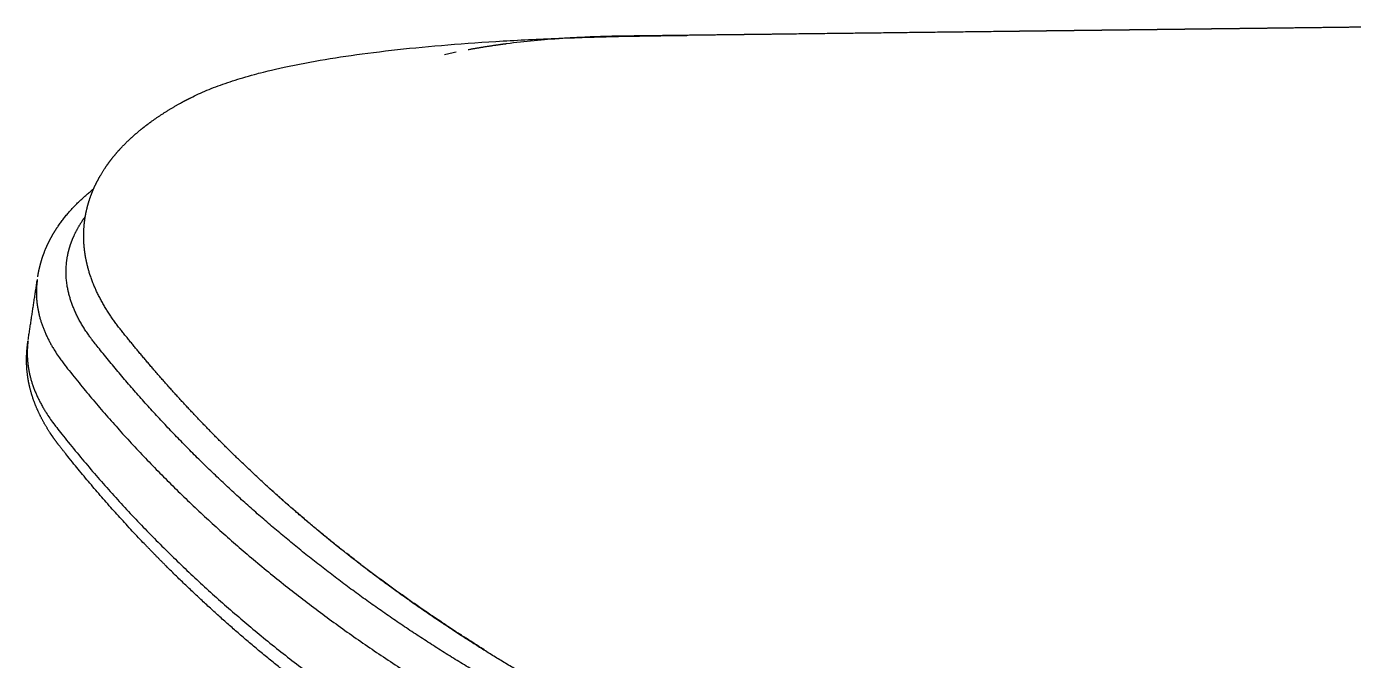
# Model space of a CAD drawing. Header units: millimetres. Extents: x 0 to 2008, y 0 to 2841.
# Drawn here: x 318.3 to 399.8, y 1101.9 to 1140.8 of the extents above; entities that cross this region are included whole.
import ezdxf

# ---------------------------------------------------------------- set-up
doc = ezdxf.new("R2010")
doc.units = ezdxf.units.MM
doc.header["$MEASUREMENT"] = 0
doc.layers.add('3052 Søborg Wood full upholstered', color=7, linetype='Continuous', true_color=0x000000)

msp = doc.modelspace()

# ---------------------------------------------------------------- linework, layer by layer
at = {"layer": '3052 Søborg Wood full upholstered'}
for p, q in [((354.994, 1140.232), (354.992, 1140.232)), ((354.995, 1140.232), (354.994, 1140.232)), ((355.963, 1140.244), (355.962, 1140.244)), ((380.924, 1140.546), (380.923, 1140.546)), ((344.694, 1139.244), (344.692, 1139.244)), ((347.798, 1139.758), (347.796, 1139.758))]:
    msp.add_line(p, q, dxfattribs=at)
for centre, radius, start, end in [((354.461, 1088.002), 52.183, 95.47525, 97.33592), ((354.831, 1084.334), 55.87, 95.04727, 95.49427), ((355.042, 1081.972), 58.241, 94.26052, 95.04974), ((355.333, 1078.115), 62.109, 93.35257, 94.18811), ((355.63, 1073.027), 67.206, 92.16797, 93.27831), ((355.805, 1068.45), 71.787, 91.41536, 92.16988), ((355.863, 1066.072), 74.165, 90.68207, 91.41474), ((357.417, 948.952), 191.295, 90.72702, 90.7293), ((351.354, 1106.858), 33.063, 102.26436, 102.89315), ((351.971, 1104.038), 35.95, 101.68129, 102.26998)]:
    msp.add_arc(centre, radius, start, end, dxfattribs=at)
for points, weights, knots in [([(392.297, 1140.684), (392.258, 1140.683), (392.219, 1140.683), (392.179, 1140.682), (392.14, 1140.682), (392.101, 1140.681), (392.061, 1140.681), (392.022, 1140.681), (391.983, 1140.68), (391.943, 1140.68), (391.904, 1140.679), (391.865, 1140.679), (391.825, 1140.678), (391.786, 1140.678), (391.746, 1140.677), (391.707, 1140.677), (391.668, 1140.676), (391.628, 1140.676), (391.589, 1140.675), (391.55, 1140.675), (391.51, 1140.674), (391.471, 1140.674), (391.432, 1140.673), (391.392, 1140.673), (391.353, 1140.672), (391.313, 1140.672), (391.274, 1140.671), (391.235, 1140.671), (391.195, 1140.67), (391.156, 1140.67), (391.117, 1140.67), (391.077, 1140.669), (391.038, 1140.669), (390.998, 1140.668), (390.959, 1140.668), (390.92, 1140.667), (390.88, 1140.667), (390.841, 1140.666), (390.802, 1140.666), (390.762, 1140.665), (390.723, 1140.665), (390.683, 1140.664), (390.644, 1140.664), (390.605, 1140.663), (390.565, 1140.663), (390.526, 1140.662), (390.486, 1140.662), (390.447, 1140.661), (390.408, 1140.661), (390.368, 1140.66), (390.329, 1140.66), (390.29, 1140.66), (390.25, 1140.659), (390.211, 1140.659), (390.171, 1140.658), (390.132, 1140.658), (390.093, 1140.657), (390.053, 1140.657), (390.014, 1140.656), (389.974, 1140.656), (389.935, 1140.655), (389.895, 1140.655), (389.856, 1140.654), (389.817, 1140.654), (389.777, 1140.653), (389.738, 1140.653), (389.698, 1140.652), (389.659, 1140.652), (389.62, 1140.651), (389.58, 1140.651), (389.541, 1140.65), (389.501, 1140.65), (389.462, 1140.649), (389.423, 1140.649), (389.383, 1140.649), (389.344, 1140.648), (389.304, 1140.648), (389.265, 1140.647), (389.225, 1140.647), (389.186, 1140.646), (389.147, 1140.646), (389.107, 1140.645), (389.068, 1140.645), (389.028, 1140.644), (388.989, 1140.644), (388.949, 1140.643), (388.91, 1140.643), (388.871, 1140.642), (388.831, 1140.642), (388.792, 1140.641), (388.752, 1140.641), (388.713, 1140.64), (388.673, 1140.64), (388.634, 1140.639), (388.594, 1140.639), (388.555, 1140.639), (388.516, 1140.638), (388.476, 1140.638), (388.437, 1140.637), (388.397, 1140.637), (388.358, 1140.636), (388.318, 1140.636), (388.279, 1140.635), (388.239, 1140.635), (388.2, 1140.634), (388.161, 1140.634), (388.121, 1140.633), (388.082, 1140.633), (388.042, 1140.632), (388.003, 1140.632), (387.963, 1140.631), (387.924, 1140.631), (387.884, 1140.63), (387.845, 1140.63), (387.805, 1140.629), (387.766, 1140.629), (387.727, 1140.628), (387.687, 1140.628), (387.648, 1140.628), (387.608, 1140.627), (387.569, 1140.627), (387.529, 1140.626), (387.49, 1140.626), (387.45, 1140.625), (387.411, 1140.625), (387.371, 1140.624), (387.332, 1140.624), (387.292, 1140.623), (387.253, 1140.623), (387.213, 1140.622), (387.174, 1140.622), (387.134, 1140.621), (387.095, 1140.621), (387.055, 1140.62), (387.016, 1140.62), (386.976, 1140.619), (386.937, 1140.619), (386.898, 1140.618), (386.858, 1140.618), (386.819, 1140.617), (386.779, 1140.617), (386.74, 1140.617), (386.7, 1140.616), (386.661, 1140.616), (386.621, 1140.615), (386.582, 1140.615), (386.542, 1140.614), (386.503, 1140.614), (386.463, 1140.613), (386.424, 1140.613), (386.384, 1140.612), (386.345, 1140.612), (386.305, 1140.611), (386.266, 1140.611), (386.226, 1140.61), (386.187, 1140.61), (386.147, 1140.609), (386.108, 1140.609), (386.068, 1140.608), (386.029, 1140.608), (385.989, 1140.607), (385.95, 1140.607), (385.91, 1140.606), (385.87, 1140.606), (385.831, 1140.606), (385.791, 1140.605), (385.752, 1140.605), (385.712, 1140.604), (385.673, 1140.604), (385.633, 1140.603), (385.594, 1140.603), (385.554, 1140.602), (385.515, 1140.602), (385.475, 1140.601), (385.436, 1140.601), (385.396, 1140.6), (385.357, 1140.6), (385.317, 1140.599), (385.278, 1140.599), (385.238, 1140.598), (385.199, 1140.598), (385.159, 1140.597), (385.12, 1140.597), (385.08, 1140.596), (385.04, 1140.596), (385.001, 1140.595), (384.961, 1140.595), (384.922, 1140.595), (384.882, 1140.594), (384.843, 1140.594), (384.803, 1140.593), (384.764, 1140.593), (384.724, 1140.592), (384.685, 1140.592), (384.645, 1140.591), (384.605, 1140.591), (384.566, 1140.59), (384.526, 1140.59), (384.487, 1140.589), (384.447, 1140.589), (384.408, 1140.588), (384.368, 1140.588), (384.329, 1140.587), (384.289, 1140.587), (384.25, 1140.586), (384.21, 1140.586), (384.17, 1140.585), (384.131, 1140.585), (384.091, 1140.584), (384.052, 1140.584), (384.012, 1140.583), (383.973, 1140.583), (383.933, 1140.583), (383.893, 1140.582), (383.854, 1140.582), (383.814, 1140.581), (383.775, 1140.581), (383.735, 1140.58), (383.696, 1140.58), (383.656, 1140.579), (383.616, 1140.579), (383.577, 1140.578), (383.537, 1140.578), (383.498, 1140.577), (383.458, 1140.577), (383.419, 1140.576), (383.379, 1140.576), (383.339, 1140.575), (383.3, 1140.575), (383.26, 1140.574), (383.221, 1140.574), (383.181, 1140.573), (383.142, 1140.573), (383.102, 1140.572), (383.062, 1140.572), (383.023, 1140.572), (382.983, 1140.571), (382.944, 1140.571), (382.904, 1140.57), (382.864, 1140.57), (382.825, 1140.569), (382.785, 1140.569), (382.746, 1140.568), (382.706, 1140.568), (382.666, 1140.567), (382.627, 1140.567), (382.587, 1140.566), (382.548, 1140.566), (382.508, 1140.565), (382.468, 1140.565), (382.429, 1140.564), (382.389, 1140.564), (382.35, 1140.563), (382.31, 1140.563), (382.27, 1140.562), (382.231, 1140.562), (382.191, 1140.561), (382.152, 1140.561), (382.112, 1140.56), (382.072, 1140.56), (382.033, 1140.56), (381.993, 1140.559), (381.953, 1140.559), (381.914, 1140.558), (381.874, 1140.558), (381.835, 1140.557), (381.795, 1140.557), (381.755, 1140.556), (381.716, 1140.556), (381.676, 1140.555), (381.637, 1140.555), (381.597, 1140.554), (381.557, 1140.554), (381.518, 1140.553), (381.478, 1140.553), (381.438, 1140.552), (381.399, 1140.552), (381.359, 1140.551), (381.319, 1140.551), (381.28, 1140.55), (381.24, 1140.55), (381.201, 1140.549), (381.161, 1140.549), (381.121, 1140.548), (381.082, 1140.548), (381.042, 1140.548)], [2580.00111566, 2579.96546495, 2579.92981428, 2579.89416365, 2579.85851302, 2579.82286242, 2579.78721187, 2579.75156131, 2579.71591079, 2579.68026032, 2579.64460984, 2579.6089594, 2579.573309, 2579.53765861, 2579.50200825, 2579.46635794, 2579.43070762, 2579.39505735, 2579.35940711, 2579.32375688, 2579.28810669, 2579.25245654, 2579.21680639, 2579.18115628, 2579.14550622, 2579.10985616, 2579.07420613, 2579.03855616, 2579.00290618, 2578.96725625, 2578.93160636, 2578.89595647, 2578.86030663, 2578.82465683, 2578.78900703, 2578.75335727, 2578.71770757, 2578.68205786, 2578.6464082, 2578.61075858, 2578.57510897, 2578.5394594, 2578.50380987, 2578.46816035, 2578.43251088, 2578.39686145, 2578.36121203, 2578.32556265, 2578.28991331, 2578.25426399, 2578.2186147, 2578.18296547, 2578.14731624, 2578.11166706, 2578.07601792, 2578.04036879, 2578.00471971, 2577.96907067, 2577.93342164, 2577.89777266, 2577.86212373, 2577.8264748, 2577.79082592, 2577.7551771, 2577.71952827, 2577.6838795, 2577.64823077, 2577.61258205, 2577.57693338, 2577.54128477, 2577.50563615, 2577.46998759, 2577.43433908, 2577.39869058, 2577.36304212, 2577.32739372, 2577.29174533, 2577.25609698, 2577.22044869, 2577.18480041, 2577.14915217, 2577.113504, 2577.07785582, 2577.0422077, 2577.00655964, 2576.97091157, 2576.93526357, 2576.89961562, 2576.86396767, 2576.82831978, 2576.79267195, 2576.75702412, 2576.72137634, 2576.68572862, 2576.65008091, 2576.61443325, 2576.57878566, 2576.54313806, 2576.50749052, 2576.47184305, 2576.43619557, 2576.40054816, 2576.3649008, 2576.32925345, 2576.29360615, 2576.25795892, 2576.22231169, 2576.18666452, 2576.15101741, 2576.11537031, 2576.07972326, 2576.04407628, 2576.0084293, 2575.97278238, 2575.93713553, 2575.90148867, 2575.86584188, 2575.83019516, 2575.79454843, 2575.75890177, 2575.72325517, 2575.68760858, 2575.65196205, 2575.61631558, 2575.58066912, 2575.54502272, 2575.50937639, 2575.47373006, 2575.43808379, 2575.40243759, 2575.36679139, 2575.33114526, 2575.2954992, 2575.25985314, 2575.22420714, 2575.18856122, 2575.15291529, 2575.11726944, 2575.08162365, 2575.04597786, 2575.01033214, 2574.9746865, 2574.93904085, 2574.90339527, 2574.86774976, 2574.83210426, 2574.79645882, 2574.76081346, 2574.72516809, 2574.6895228, 2574.65387758, 2574.61823236, 2574.58258721, 2574.54694214, 2574.51129706, 2574.47565206, 2574.44000713, 2574.4043622, 2574.36871735, 2574.33307257, 2574.29742779, 2574.26178308, 2574.22613845, 2574.19049382, 2574.15484926, 2574.11920478, 2574.0835603, 2574.0479159, 2574.01227157, 2573.97662724, 2573.94098299, 2573.90533881, 2573.86969464, 2573.83405054, 2573.79840652, 2573.7627625, 2573.72711856, 2573.69147469, 2573.65583083, 2573.62018705, 2573.58454334, 2573.54889963, 2573.51325601, 2573.47761246, 2573.44196891, 2573.40632545, 2573.37068206, 2573.33503867, 2573.29939537, 2573.26375214, 2573.22810892, 2573.19246578, 2573.15682272, 2573.12117966, 2573.08553668, 2573.04989378, 2573.01425088, 2572.97860807, 2572.94296534, 2572.90732261, 2572.87167996, 2572.8360374, 2572.80039484, 2572.76475236, 2572.72910996, 2572.69346757, 2572.65782526, 2572.62218304, 2572.58654081, 2572.55089867, 2572.51525662, 2572.47961457, 2572.4439726, 2572.40833072, 2572.37268884, 2572.33704705, 2572.30140535, 2572.26576364, 2572.23012203, 2572.1944805, 2572.15883897, 2572.12319753, 2572.08755618, 2572.05191482, 2572.01627356, 2571.98063239, 2571.94499121, 2571.90935013, 2571.87370914, 2571.83806814, 2571.80242724, 2571.76678643, 2571.73114562, 2571.6955049, 2571.65986427, 2571.62422364, 2571.5885831, 2571.55294266, 2571.51730221, 2571.48166186, 2571.4460216, 2571.41038134, 2571.37474117, 2571.3391011, 2571.30346103, 2571.26782105, 2571.23218116, 2571.19654128, 2571.16090149, 2571.1252618, 2571.0896221, 2571.0539825, 2571.018343, 2570.98270349, 2570.94706409, 2570.91142478, 2570.87578546, 2570.84014625, 2570.80450713, 2570.76886801, 2570.733229, 2570.69759007, 2570.66195115, 2570.62631233, 2570.5906736, 2570.55503488, 2570.51939625, 2570.48375772, 2570.4481192, 2570.41248077, 2570.37684244, 2570.34120411, 2570.30556589, 2570.26992776, 2570.23428963, 2570.19865161, 2570.16301368, 2570.12737576, 2570.09173793, 2570.05610021, 2570.02046249, 2569.98482487, 2569.94918736, 2569.91354984, 2569.87791243, 2569.84227512], [1549.05564, 1549.05564, 1549.05564, 1549.05564, 1549.231168, 1549.231168, 1549.231168, 1549.406696, 1549.406696, 1549.406696, 1549.582223, 1549.582223, 1549.582223, 1549.75775, 1549.75775, 1549.75775, 1549.933277, 1549.933277, 1549.933277, 1550.108803, 1550.108803, 1550.108803, 1550.284329, 1550.284329, 1550.284329, 1550.459854, 1550.459854, 1550.459854, 1550.635379, 1550.635379, 1550.635379, 1550.810904, 1550.810904, 1550.810904, 1550.986428, 1550.986428, 1550.986428, 1551.161952, 1551.161952, 1551.161952, 1551.337475, 1551.337475, 1551.337475, 1551.512998, 1551.512998, 1551.512998, 1551.68852, 1551.68852, 1551.68852, 1551.864042, 1551.864042, 1551.864042, 1552.039564, 1552.039564, 1552.039564, 1552.215085, 1552.215085, 1552.215085, 1552.390605, 1552.390605, 1552.390605, 1552.566125, 1552.566125, 1552.566125, 1552.741645, 1552.741645, 1552.741645, 1552.917164, 1552.917164, 1552.917164, 1553.092683, 1553.092683, 1553.092683, 1553.268201, 1553.268201, 1553.268201, 1553.443718, 1553.443718, 1553.443718, 1553.619235, 1553.619235, 1553.619235, 1553.794752, 1553.794752, 1553.794752, 1553.970268, 1553.970268, 1553.970268, 1554.145783, 1554.145783, 1554.145783, 1554.321298, 1554.321298, 1554.321298, 1554.496813, 1554.496813, 1554.496813, 1554.672326, 1554.672326, 1554.672326, 1554.84784, 1554.84784, 1554.84784, 1555.023352, 1555.023352, 1555.023352, 1555.198864, 1555.198864, 1555.198864, 1555.374376, 1555.374376, 1555.374376, 1555.549887, 1555.549887, 1555.549887, 1555.725397, 1555.725397, 1555.725397, 1555.900907, 1555.900907, 1555.900907, 1556.076416, 1556.076416, 1556.076416, 1556.251924, 1556.251924, 1556.251924, 1556.427432, 1556.427432, 1556.427432, 1556.602939, 1556.602939, 1556.602939, 1556.778446, 1556.778446, 1556.778446, 1556.953952, 1556.953952, 1556.953952, 1557.129457, 1557.129457, 1557.129457, 1557.304962, 1557.304962, 1557.304962, 1557.480466, 1557.480466, 1557.480466, 1557.655969, 1557.655969, 1557.655969, 1557.831471, 1557.831471, 1557.831471, 1558.006973, 1558.006973, 1558.006973, 1558.182475, 1558.182475, 1558.182475, 1558.357975, 1558.357975, 1558.357975, 1558.533475, 1558.533475, 1558.533475, 1558.708974, 1558.708974, 1558.708974, 1558.884472, 1558.884472, 1558.884472, 1559.05997, 1559.05997, 1559.05997, 1559.235467, 1559.235467, 1559.235467, 1559.410963, 1559.410963, 1559.410963, 1559.586459, 1559.586459, 1559.586459, 1559.761953, 1559.761953, 1559.761953, 1559.937447, 1559.937447, 1559.937447, 1560.112941, 1560.112941, 1560.112941, 1560.288433, 1560.288433, 1560.288433, 1560.463925, 1560.463925, 1560.463925, 1560.639416, 1560.639416, 1560.639416, 1560.814906, 1560.814906, 1560.814906, 1560.990395, 1560.990395, 1560.990395, 1561.165883, 1561.165883, 1561.165883, 1561.341371, 1561.341371, 1561.341371, 1561.516858, 1561.516858, 1561.516858, 1561.692344, 1561.692344, 1561.692344, 1561.867829, 1561.867829, 1561.867829, 1562.043314, 1562.043314, 1562.043314, 1562.218797, 1562.218797, 1562.218797, 1562.39428, 1562.39428, 1562.39428, 1562.569762, 1562.569762, 1562.569762, 1562.745243, 1562.745243, 1562.745243, 1562.920723, 1562.920723, 1562.920723, 1563.096202, 1563.096202, 1563.096202, 1563.27168, 1563.27168, 1563.27168, 1563.447158, 1563.447158, 1563.447158, 1563.622634, 1563.622634, 1563.622634, 1563.79811, 1563.79811, 1563.79811, 1563.973585, 1563.973585, 1563.973585, 1564.149059, 1564.149059, 1564.149059, 1564.324531, 1564.324531, 1564.324531, 1564.500003, 1564.500003, 1564.500003, 1564.675475, 1564.675475, 1564.675475, 1564.850945, 1564.850945, 1564.850945, 1565.026414, 1565.026414, 1565.026414, 1565.201882, 1565.201882, 1565.201882, 1565.377349, 1565.377349, 1565.377349, 1565.552816, 1565.552816, 1565.552816, 1565.728281, 1565.728281, 1565.728281, 1565.728281]), ([(399.832, 1140.775), (398.579, 1140.76), (397.325, 1140.745), (396.069, 1140.73), (395.441, 1140.722), (394.813, 1140.714), (394.185, 1140.707), (393.556, 1140.699), (392.927, 1140.691), (392.297, 1140.684)], [2586.84633051, 2585.70544662, 2584.56456152, 2583.42367612, 2582.85324343, 2582.28280989, 2581.71237562, 2581.14195683, 2580.57153681, 2580.00111566], [1537.82139, 1537.82139, 1537.82139, 1537.82139, 1543.43859, 1543.43859, 1543.43859, 1546.247147, 1546.247147, 1546.247147, 1549.05564, 1549.05564, 1549.05564, 1549.05564]), ([(403.583, 1140.821), (402.958, 1140.813), (402.333, 1140.805), (401.708, 1140.798), (401.083, 1140.79), (400.457, 1140.783), (399.832, 1140.775)], [2590.26815386, 2589.69780385, 2589.12745376, 2588.55710348, 2587.98692062, 2587.41673757, 2586.84655422], [1532.205875, 1532.205875, 1532.205875, 1532.205875, 1535.014043, 1535.014043, 1535.014043, 1537.82139, 1537.82139, 1537.82139, 1537.82139]), ([(350.797, 1140.058), (350.793, 1140.058), (350.788, 1140.058), (350.784, 1140.057), (350.779, 1140.057), (350.775, 1140.057), (350.77, 1140.056), (350.765, 1140.056), (350.761, 1140.056), (350.756, 1140.055), (350.751, 1140.055), (350.747, 1140.055), (350.742, 1140.054), (350.737, 1140.054), (350.733, 1140.054), (350.728, 1140.053), (350.724, 1140.053), (350.719, 1140.053), (350.715, 1140.052)], [2542.48139543, 2542.47637478, 2542.47135307, 2542.46633028, 2542.46118502, 2542.45603863, 2542.45089112, 2542.44574376, 2542.44059527, 2542.43544566, 2542.43029619, 2542.4251456, 2542.4199939, 2542.41484233, 2542.40968965, 2542.40453584, 2542.39971712, 2542.39489742, 2542.39007674], [1608.0653608, 1608.0653608, 1608.0653608, 1608.0653608, 1608.0867733, 1608.0867733, 1608.0867733, 1608.1087081, 1608.1087081, 1608.1087081, 1608.1306423, 1608.1306423, 1608.1306423, 1608.152576, 1608.152576, 1608.152576, 1608.1745092, 1608.1745092, 1608.1745092, 1608.1950164, 1608.1950164, 1608.1950164, 1608.1950164]), ([(351.786, 1140.123), (351.781, 1140.123), (351.776, 1140.122), (351.771, 1140.122), (351.767, 1140.122), (351.762, 1140.122), (351.757, 1140.121), (351.752, 1140.121), (351.748, 1140.121), (351.743, 1140.12), (351.738, 1140.12), (351.733, 1140.12), (351.729, 1140.12), (351.724, 1140.119), (351.719, 1140.119), (351.714, 1140.119), (351.71, 1140.119), (351.706, 1140.118), (351.701, 1140.118)], [2543.54687372, 2543.54094371, 2543.5359529, 2543.53096094, 2543.52596901, 2543.52097593, 2543.51598169, 2543.51098748, 2543.50599211, 2543.50099559, 2543.49599911, 2543.49100147, 2543.48600268, 2543.48100392, 2543.47600401, 2543.47100295, 2543.46641888, 2543.46183385, 2543.45724785], [1607.0283351, 1607.0283351, 1607.0283351, 1607.0283351, 1607.0505258, 1607.0505258, 1607.0505258, 1607.0727164, 1607.0727164, 1607.0727164, 1607.0949068, 1607.0949068, 1607.0949068, 1607.1170971, 1607.1170971, 1607.1170971, 1607.1392873, 1607.1392873, 1607.1392873, 1607.1596273, 1607.1596273, 1607.1596273, 1607.1596273]), ([(355.07, 1140.233), (355.069, 1140.233), (355.067, 1140.233), (355.066, 1140.233), (355.065, 1140.233), (355.064, 1140.233), (355.062, 1140.233), (355.061, 1140.233), (355.06, 1140.233), (355.058, 1140.233), (355.057, 1140.233), (355.056, 1140.233), (355.055, 1140.233), (355.053, 1140.233), (355.052, 1140.233), (355.051, 1140.233), (355.05, 1140.233), (355.048, 1140.233), (355.047, 1140.233), (355.046, 1140.233), (355.045, 1140.233), (355.043, 1140.233), (355.042, 1140.233), (355.041, 1140.233), (355.039, 1140.233), (355.038, 1140.233), (355.037, 1140.232), (355.036, 1140.232), (355.034, 1140.232), (355.033, 1140.232), (355.032, 1140.232), (355.031, 1140.232), (355.029, 1140.232), (355.028, 1140.232), (355.027, 1140.232), (355.026, 1140.232), (355.024, 1140.232), (355.023, 1140.232), (355.022, 1140.232), (355.02, 1140.232), (355.019, 1140.232), (355.018, 1140.232), (355.017, 1140.232), (355.015, 1140.232), (355.014, 1140.232), (355.013, 1140.232), (355.012, 1140.232), (355.01, 1140.232), (355.009, 1140.232), (355.008, 1140.232), (355.007, 1140.232), (355.005, 1140.232), (355.004, 1140.232), (355.003, 1140.232), (355.001, 1140.232), (355, 1140.232), (354.999, 1140.232), (354.998, 1140.232)], [2546.70266342, 2546.70154365, 2546.70042387, 2546.69930408, 2546.69818418, 2546.69706428, 2546.69594437, 2546.69482434, 2546.69370431, 2546.69258428, 2546.69146412, 2546.69034397, 2546.68922381, 2546.68810353, 2546.68698324, 2546.68586296, 2546.68474255, 2546.68362213, 2546.68250172, 2546.68138118, 2546.68026064, 2546.67914009, 2546.67801942, 2546.67689875, 2546.67577808, 2546.67465728, 2546.67353647, 2546.67241567, 2546.67129473, 2546.6701738, 2546.66905286, 2546.6679318, 2546.66681073, 2546.66568966, 2546.66456846, 2546.66344726, 2546.66232606, 2546.66120473, 2546.66008339, 2546.65896205, 2546.65784059, 2546.65671912, 2546.65559764, 2546.65447604, 2546.65335443, 2546.65223282, 2546.65111108, 2546.64998934, 2546.6488676, 2546.64774572, 2546.64662384, 2546.64550195, 2546.64437994, 2546.64325792, 2546.64213589, 2546.64101374, 2546.63989158, 2546.63876942], [1603.7039764, 1603.7039764, 1603.7039764, 1603.7039764, 1603.7094836, 1603.7094836, 1603.7094836, 1603.7149913, 1603.7149913, 1603.7149913, 1603.7204996, 1603.7204996, 1603.7204996, 1603.7260083, 1603.7260083, 1603.7260083, 1603.7315176, 1603.7315176, 1603.7315176, 1603.7370273, 1603.7370273, 1603.7370273, 1603.7425376, 1603.7425376, 1603.7425376, 1603.7480484, 1603.7480484, 1603.7480484, 1603.7535597, 1603.7535597, 1603.7535597, 1603.7590715, 1603.7590715, 1603.7590715, 1603.7645839, 1603.7645839, 1603.7645839, 1603.7700968, 1603.7700968, 1603.7700968, 1603.7756103, 1603.7756103, 1603.7756103, 1603.7811242, 1603.7811242, 1603.7811242, 1603.7866387, 1603.7866387, 1603.7866387, 1603.7921538, 1603.7921538, 1603.7921538, 1603.7976694, 1603.7976694, 1603.7976694, 1603.8031856, 1603.8031856, 1603.8031856, 1603.8087023, 1603.8087023, 1603.8087023, 1603.8087023]), ([(355.958, 1140.244), (355.957, 1140.244), (355.956, 1140.244), (355.955, 1140.244), (355.953, 1140.244), (355.952, 1140.244), (355.951, 1140.244), (355.95, 1140.244), (355.948, 1140.244), (355.947, 1140.244), (355.946, 1140.244), (355.945, 1140.243), (355.943, 1140.243), (355.942, 1140.243), (355.941, 1140.243), (355.939, 1140.243), (355.938, 1140.243), (355.937, 1140.243), (355.936, 1140.243), (355.934, 1140.243), (355.933, 1140.243), (355.932, 1140.243), (355.931, 1140.243), (355.929, 1140.243), (355.928, 1140.243), (355.927, 1140.243), (355.926, 1140.243), (355.924, 1140.243), (355.923, 1140.243), (355.922, 1140.243), (355.921, 1140.243), (355.919, 1140.243), (355.918, 1140.243), (355.917, 1140.243), (355.916, 1140.243), (355.914, 1140.243), (355.913, 1140.243), (355.912, 1140.243), (355.91, 1140.243), (355.909, 1140.243), (355.908, 1140.243), (355.907, 1140.243), (355.905, 1140.243), (355.904, 1140.243), (355.903, 1140.243), (355.902, 1140.243), (355.9, 1140.243), (355.899, 1140.243), (355.898, 1140.243), (355.897, 1140.243), (355.895, 1140.243), (355.894, 1140.243), (355.893, 1140.243), (355.892, 1140.243), (355.89, 1140.243), (355.889, 1140.243), (355.888, 1140.243), (355.887, 1140.243), (355.885, 1140.243), (355.884, 1140.243), (355.883, 1140.243), (355.881, 1140.243), (355.88, 1140.243), (355.879, 1140.243), (355.878, 1140.243), (355.876, 1140.243), (355.875, 1140.243), (355.874, 1140.243), (355.873, 1140.243), (355.871, 1140.243), (355.87, 1140.243), (355.869, 1140.243), (355.868, 1140.243), (355.866, 1140.243), (355.865, 1140.243), (355.864, 1140.243), (355.863, 1140.242), (355.861, 1140.242), (355.86, 1140.242), (355.859, 1140.242), (355.858, 1140.242), (355.856, 1140.242), (355.855, 1140.242), (355.854, 1140.242), (355.853, 1140.242), (355.851, 1140.242), (355.85, 1140.242), (355.849, 1140.242), (355.847, 1140.242), (355.846, 1140.242), (355.845, 1140.242), (355.844, 1140.242), (355.842, 1140.242), (355.841, 1140.242), (355.84, 1140.242), (355.839, 1140.242), (355.837, 1140.242), (355.836, 1140.242), (355.835, 1140.242), (355.834, 1140.242), (355.832, 1140.242), (355.831, 1140.242), (355.83, 1140.242), (355.829, 1140.242), (355.827, 1140.242), (355.826, 1140.242), (355.825, 1140.242), (355.824, 1140.242), (355.822, 1140.242), (355.821, 1140.242), (355.82, 1140.242), (355.819, 1140.242), (355.817, 1140.242), (355.816, 1140.242), (355.815, 1140.242), (355.813, 1140.242), (355.812, 1140.242), (355.811, 1140.242), (355.81, 1140.242), (355.808, 1140.242), (355.807, 1140.242), (355.806, 1140.242), (355.805, 1140.242), (355.803, 1140.242), (355.802, 1140.242), (355.801, 1140.242), (355.8, 1140.242), (355.798, 1140.242), (355.797, 1140.242), (355.796, 1140.242), (355.795, 1140.242), (355.793, 1140.242), (355.792, 1140.242), (355.791, 1140.242), (355.79, 1140.242), (355.788, 1140.242), (355.787, 1140.242), (355.786, 1140.242), (355.785, 1140.242), (355.783, 1140.242), (355.782, 1140.242), (355.781, 1140.242), (355.779, 1140.241), (355.778, 1140.241), (355.777, 1140.241), (355.776, 1140.241), (355.774, 1140.241), (355.773, 1140.241), (355.772, 1140.241), (355.771, 1140.241), (355.769, 1140.241), (355.768, 1140.241), (355.767, 1140.241), (355.766, 1140.241), (355.764, 1140.241), (355.763, 1140.241), (355.762, 1140.241), (355.761, 1140.241), (355.759, 1140.241), (355.758, 1140.241), (355.757, 1140.241), (355.756, 1140.241), (355.754, 1140.241), (355.753, 1140.241), (355.752, 1140.241), (355.751, 1140.241), (355.749, 1140.241), (355.748, 1140.241), (355.747, 1140.241), (355.745, 1140.241), (355.744, 1140.241), (355.743, 1140.241), (355.742, 1140.241), (355.74, 1140.241), (355.739, 1140.241), (355.738, 1140.241), (355.737, 1140.241), (355.735, 1140.241), (355.734, 1140.241), (355.733, 1140.241), (355.732, 1140.241), (355.73, 1140.241), (355.729, 1140.241), (355.728, 1140.241), (355.727, 1140.241), (355.725, 1140.241), (355.724, 1140.241), (355.723, 1140.241), (355.722, 1140.241), (355.72, 1140.241), (355.719, 1140.241), (355.718, 1140.241), (355.717, 1140.241), (355.715, 1140.241), (355.714, 1140.241), (355.713, 1140.241), (355.712, 1140.241), (355.71, 1140.241), (355.709, 1140.241), (355.708, 1140.241), (355.706, 1140.241), (355.705, 1140.241), (355.704, 1140.241), (355.703, 1140.241), (355.701, 1140.241), (355.7, 1140.241), (355.699, 1140.241), (355.698, 1140.241), (355.696, 1140.24), (355.695, 1140.24), (355.694, 1140.24), (355.693, 1140.24), (355.691, 1140.24), (355.69, 1140.24), (355.689, 1140.24), (355.688, 1140.24), (355.686, 1140.24), (355.685, 1140.24), (355.684, 1140.24), (355.683, 1140.24), (355.681, 1140.24), (355.68, 1140.24), (355.679, 1140.24), (355.678, 1140.24), (355.676, 1140.24), (355.675, 1140.24), (355.674, 1140.24), (355.673, 1140.24), (355.671, 1140.24), (355.67, 1140.24), (355.669, 1140.24), (355.667, 1140.24), (355.666, 1140.24), (355.665, 1140.24), (355.664, 1140.24), (355.662, 1140.24), (355.661, 1140.24), (355.66, 1140.24), (355.659, 1140.24), (355.657, 1140.24), (355.656, 1140.24)], [2547.48740684, 2547.4862923, 2547.48517776, 2547.48406323, 2547.48294877, 2547.48183431, 2547.48071985, 2547.47960548, 2547.4784911, 2547.47737672, 2547.47626242, 2547.47514812, 2547.47403382, 2547.4729196, 2547.47180538, 2547.47069116, 2547.46957701, 2547.46846287, 2547.46734873, 2547.46623466, 2547.46512059, 2547.46400652, 2547.46289253, 2547.46177853, 2547.46066454, 2547.45955062, 2547.4584367, 2547.45732278, 2547.45620894, 2547.45509509, 2547.45398125, 2547.45286747, 2547.4517537, 2547.45063993, 2547.44952623, 2547.44841252, 2547.44729882, 2547.44618515, 2547.44507153, 2547.44395794, 2547.44284433, 2547.44173078, 2547.44061725, 2547.43950372, 2547.43839023, 2547.43727677, 2547.43616331, 2547.43504989, 2547.4339365, 2547.4328231, 2547.43170975, 2547.43059642, 2547.4294831, 2547.42836981, 2547.42725655, 2547.42614329, 2547.42503006, 2547.42391687, 2547.42280368, 2547.42169051, 2547.42057738, 2547.41946429, 2547.41835119, 2547.41723809, 2547.41612505, 2547.41501202, 2547.41389898, 2547.41278601, 2547.41167304, 2547.41056006, 2547.40944715, 2547.40833424, 2547.40722132, 2547.40610847, 2547.40499562, 2547.40388277, 2547.40276997, 2547.40165718, 2547.40054438, 2547.39943165, 2547.39831891, 2547.39720618, 2547.3960935, 2547.39498082, 2547.39386814, 2547.39275552, 2547.3916429, 2547.39053028, 2547.38941771, 2547.38830514, 2547.38719258, 2547.38608006, 2547.38496755, 2547.38385504, 2547.38274258, 2547.38163013, 2547.38051767, 2547.37940526, 2547.37829286, 2547.37718045, 2547.3760681, 2547.37495575, 2547.3738434, 2547.37273109, 2547.37161879, 2547.37050649, 2547.36939424, 2547.36828199, 2547.36716974, 2547.36605753, 2547.36494533, 2547.36383313, 2547.36272098, 2547.36160882, 2547.36049667, 2547.35938456, 2547.35827246, 2547.35716035, 2547.35604829, 2547.35493623, 2547.35382418, 2547.35271216, 2547.35160015, 2547.35048814, 2547.34937617, 2547.3482642, 2547.34715223, 2547.34604031, 2547.34492838, 2547.34381646, 2547.34270458, 2547.3415927, 2547.34048082, 2547.33936898, 2547.33825714, 2547.3371453, 2547.33603351, 2547.33492171, 2547.33380991, 2547.33269816, 2547.3315864, 2547.33047465, 2547.32936293, 2547.32825121, 2547.3271395, 2547.32602782, 2547.32491614, 2547.32380447, 2547.32269283, 2547.32158119, 2547.32046955, 2547.31935794, 2547.31824634, 2547.31713474, 2547.31602318, 2547.31491161, 2547.31380004, 2547.31268851, 2547.31157698, 2547.31046545, 2547.30935396, 2547.30824246, 2547.30713097, 2547.3060195, 2547.30490804, 2547.30379658, 2547.30268515, 2547.30157372, 2547.30046229, 2547.29935089, 2547.2982395, 2547.2971281, 2547.29601673, 2547.29490537, 2547.293794, 2547.29268267, 2547.29157133, 2547.29045999, 2547.28934869, 2547.28823738, 2547.28712607, 2547.28601479, 2547.28490352, 2547.28379224, 2547.28268099, 2547.28156974, 2547.28045849, 2547.27934726, 2547.27823604, 2547.27712482, 2547.27601362, 2547.27490242, 2547.27379122, 2547.27268005, 2547.27156887, 2547.2704577, 2547.26934655, 2547.2682354, 2547.26712426, 2547.26601313, 2547.264902, 2547.26379088, 2547.26267977, 2547.26156867, 2547.26045757, 2547.25934649, 2547.2582354, 2547.25712432, 2547.25601326, 2547.2549022, 2547.25379114, 2547.2526801, 2547.25156906, 2547.25045802, 2547.24934699, 2547.24823597, 2547.24712495, 2547.24601394, 2547.24490294, 2547.24379194, 2547.24268095, 2547.24156996, 2547.24045897, 2547.239348, 2547.23823703, 2547.23712606, 2547.2360151, 2547.23490415, 2547.23379319, 2547.23268225, 2547.23157131, 2547.23046037, 2547.22934944, 2547.22823852, 2547.22712759, 2547.22601668, 2547.22490576, 2547.22379485, 2547.22268394, 2547.22157304, 2547.22046214], [1602.4157361, 1602.4157361, 1602.4157361, 1602.4157361, 1602.4212223, 1602.4212223, 1602.4212223, 1602.4267081, 1602.4267081, 1602.4267081, 1602.4321935, 1602.4321935, 1602.4321935, 1602.4376787, 1602.4376787, 1602.4376787, 1602.4431636, 1602.4431636, 1602.4431636, 1602.4486481, 1602.4486481, 1602.4486481, 1602.4541324, 1602.4541324, 1602.4541324, 1602.4596163, 1602.4596163, 1602.4596163, 1602.4651, 1602.4651, 1602.4651, 1602.4705833, 1602.4705833, 1602.4705833, 1602.4760664, 1602.4760664, 1602.4760664, 1602.4815492, 1602.4815492, 1602.4815492, 1602.4870317, 1602.4870317, 1602.4870317, 1602.4925139, 1602.4925139, 1602.4925139, 1602.4979958, 1602.4979958, 1602.4979958, 1602.5034775, 1602.5034775, 1602.5034775, 1602.5089589, 1602.5089589, 1602.5089589, 1602.5144401, 1602.5144401, 1602.5144401, 1602.5199209, 1602.5199209, 1602.5199209, 1602.5254016, 1602.5254016, 1602.5254016, 1602.5308819, 1602.5308819, 1602.5308819, 1602.5363621, 1602.5363621, 1602.5363621, 1602.5418419, 1602.5418419, 1602.5418419, 1602.5473216, 1602.5473216, 1602.5473216, 1602.552801, 1602.552801, 1602.552801, 1602.5582801, 1602.5582801, 1602.5582801, 1602.563759, 1602.563759, 1602.563759, 1602.5692377, 1602.5692377, 1602.5692377, 1602.5747162, 1602.5747162, 1602.5747162, 1602.5801945, 1602.5801945, 1602.5801945, 1602.5856725, 1602.5856725, 1602.5856725, 1602.5911503, 1602.5911503, 1602.5911503, 1602.5966279, 1602.5966279, 1602.5966279, 1602.6021053, 1602.6021053, 1602.6021053, 1602.6075825, 1602.6075825, 1602.6075825, 1602.6130595, 1602.6130595, 1602.6130595, 1602.6185363, 1602.6185363, 1602.6185363, 1602.6240129, 1602.6240129, 1602.6240129, 1602.6294893, 1602.6294893, 1602.6294893, 1602.6349656, 1602.6349656, 1602.6349656, 1602.6404416, 1602.6404416, 1602.6404416, 1602.6459175, 1602.6459175, 1602.6459175, 1602.6513932, 1602.6513932, 1602.6513932, 1602.6568687, 1602.6568687, 1602.6568687, 1602.662344, 1602.662344, 1602.662344, 1602.6678192, 1602.6678192, 1602.6678192, 1602.6732942, 1602.6732942, 1602.6732942, 1602.6787691, 1602.6787691, 1602.6787691, 1602.6842438, 1602.6842438, 1602.6842438, 1602.6897183, 1602.6897183, 1602.6897183, 1602.6951927, 1602.6951927, 1602.6951927, 1602.700667, 1602.700667, 1602.700667, 1602.7061411, 1602.7061411, 1602.7061411, 1602.7116151, 1602.7116151, 1602.7116151, 1602.717089, 1602.717089, 1602.717089, 1602.7225627, 1602.7225627, 1602.7225627, 1602.7280363, 1602.7280363, 1602.7280363, 1602.7335097, 1602.7335097, 1602.7335097, 1602.7389831, 1602.7389831, 1602.7389831, 1602.7444563, 1602.7444563, 1602.7444563, 1602.7499294, 1602.7499294, 1602.7499294, 1602.7554024, 1602.7554024, 1602.7554024, 1602.7608753, 1602.7608753, 1602.7608753, 1602.7663481, 1602.7663481, 1602.7663481, 1602.7718208, 1602.7718208, 1602.7718208, 1602.7772934, 1602.7772934, 1602.7772934, 1602.7827659, 1602.7827659, 1602.7827659, 1602.7882383, 1602.7882383, 1602.7882383, 1602.7937107, 1602.7937107, 1602.7937107, 1602.7991829, 1602.7991829, 1602.7991829, 1602.8046551, 1602.8046551, 1602.8046551, 1602.8101272, 1602.8101272, 1602.8101272, 1602.8155992, 1602.8155992, 1602.8155992, 1602.8210711, 1602.8210711, 1602.8210711, 1602.826543, 1602.826543, 1602.826543, 1602.8320149, 1602.8320149, 1602.8320149, 1602.8374866, 1602.8374866, 1602.8374866, 1602.8429583, 1602.8429583, 1602.8429583, 1602.84843, 1602.84843, 1602.84843, 1602.8539016, 1602.8539016, 1602.8539016, 1602.8539016]), ([(362.726, 1140.326), (362.405, 1140.322), (362.083, 1140.318), (361.762, 1140.314), (361.76, 1140.314), (361.758, 1140.314), (361.756, 1140.314)], [2553.48065438, 2553.19543004, 2552.91020849, 2552.62498946, 2552.62333103, 2552.6216726, 2552.62001418], [1592.580622, 1592.580622, 1592.580622, 1592.580622, 1593.984938, 1593.984938, 1593.984938, 1593.993103, 1593.993103, 1593.993103, 1593.993103]), ([(380.864, 1140.545), (380.844, 1140.545), (380.824, 1140.545), (380.804, 1140.545), (380.784, 1140.544), (380.765, 1140.544), (380.745, 1140.544), (380.725, 1140.544), (380.705, 1140.543), (380.685, 1140.543), (380.665, 1140.543), (380.646, 1140.543), (380.626, 1140.542), (380.606, 1140.542), (380.586, 1140.542), (380.566, 1140.542), (380.546, 1140.542), (380.527, 1140.541), (380.507, 1140.541), (380.487, 1140.541), (380.467, 1140.541), (380.447, 1140.54), (380.427, 1140.54), (380.408, 1140.54), (380.388, 1140.54), (380.368, 1140.539), (380.348, 1140.539), (380.328, 1140.539), (380.308, 1140.539), (380.289, 1140.538), (380.269, 1140.538), (380.249, 1140.538), (380.229, 1140.538), (380.209, 1140.537), (380.189, 1140.537), (380.17, 1140.537), (380.15, 1140.537), (380.13, 1140.536), (380.11, 1140.536), (380.09, 1140.536), (380.07, 1140.536), (380.051, 1140.536), (380.031, 1140.535), (380.011, 1140.535), (379.991, 1140.535), (379.971, 1140.535), (379.951, 1140.534), (379.932, 1140.534), (379.912, 1140.534), (379.892, 1140.534), (379.872, 1140.533), (379.852, 1140.533), (379.832, 1140.533), (379.813, 1140.533), (379.793, 1140.532), (379.773, 1140.532), (379.753, 1140.532), (379.733, 1140.532), (379.713, 1140.531), (379.694, 1140.531), (379.674, 1140.531), (379.654, 1140.531), (379.634, 1140.53), (379.614, 1140.53), (379.594, 1140.53), (379.574, 1140.53), (379.555, 1140.53), (379.535, 1140.529), (379.515, 1140.529), (379.495, 1140.529), (379.475, 1140.529), (379.455, 1140.528), (379.436, 1140.528), (379.416, 1140.528), (379.396, 1140.528), (379.376, 1140.527), (379.356, 1140.527), (379.336, 1140.527), (379.316, 1140.527), (379.297, 1140.526), (379.277, 1140.526), (379.257, 1140.526), (379.237, 1140.526), (379.217, 1140.525), (379.197, 1140.525), (379.178, 1140.525), (379.158, 1140.525), (379.138, 1140.524), (379.118, 1140.524), (379.098, 1140.524), (379.078, 1140.524), (379.058, 1140.524), (379.039, 1140.523), (379.019, 1140.523), (378.999, 1140.523), (378.979, 1140.523), (378.959, 1140.522), (378.939, 1140.522), (378.919, 1140.522), (378.9, 1140.522), (378.88, 1140.521), (378.86, 1140.521), (378.84, 1140.521), (378.82, 1140.521), (378.8, 1140.52), (378.78, 1140.52), (378.761, 1140.52), (378.741, 1140.52), (378.721, 1140.519), (378.701, 1140.519), (378.681, 1140.519), (378.661, 1140.519), (378.641, 1140.518), (378.622, 1140.518), (378.602, 1140.518), (378.582, 1140.518), (378.562, 1140.517), (378.542, 1140.517), (378.522, 1140.517), (378.502, 1140.517), (378.483, 1140.517), (378.463, 1140.516), (378.443, 1140.516), (378.423, 1140.516)], [2569.68190761, 2569.66408891, 2569.64627012, 2569.62845126, 2569.6106324, 2569.59281346, 2569.57499445, 2569.55717544, 2569.53935635, 2569.52153718, 2569.50371802, 2569.48589877, 2569.46807946, 2569.45026014, 2569.43244075, 2569.41462129, 2569.39680182, 2569.37898228, 2569.36116267, 2569.34334306, 2569.32552337, 2569.30770362, 2569.28988386, 2569.27206403, 2569.25424412, 2569.23642422, 2569.21860425, 2569.2007842, 2569.18296415, 2569.16514403, 2569.14732384, 2569.12950366, 2569.1116834, 2569.09386307, 2569.07604274, 2569.05822234, 2569.04040187, 2569.0225814, 2569.00476086, 2568.98694025, 2568.96911965, 2568.95129897, 2568.93347822, 2568.91565748, 2568.89783667, 2568.88001579, 2568.86219491, 2568.84437397, 2568.82655295, 2568.80873194, 2568.79091086, 2568.77308971, 2568.75526857, 2568.73744735, 2568.71962607, 2568.7018048, 2568.68398346, 2568.66616205, 2568.64834064, 2568.63051917, 2568.61269763, 2568.5948761, 2568.5770545, 2568.55923283, 2568.54141117, 2568.52358944, 2568.50576765, 2568.48794587, 2568.47012401, 2568.4523021, 2568.43448019, 2568.41665821, 2568.39883617, 2568.38101414, 2568.36319204, 2568.34536988, 2568.32754772, 2568.3097255, 2568.29190322, 2568.27408094, 2568.2562586, 2568.2384362, 2568.22061381, 2568.20279135, 2568.18496883, 2568.16714632, 2568.14932374, 2568.1315011, 2568.11367848, 2568.09585578, 2568.07803303, 2568.06021029, 2568.04238748, 2568.02456462, 2568.00674176, 2567.98891884, 2567.97109586, 2567.9532729, 2567.93544986, 2567.91762677, 2567.89980369, 2567.88198055, 2567.86415735, 2567.84633416, 2567.82851091, 2567.8106876, 2567.79286431, 2567.77504095, 2567.75721753, 2567.73939413, 2567.72157066, 2567.70374714, 2567.68592364, 2567.66810006, 2567.65027644, 2567.63245283, 2567.61462915, 2567.59680542, 2567.57898171, 2567.56115793, 2567.5433341, 2567.52551029, 2567.50768641, 2567.48986248], [1565.990969, 1565.990969, 1565.990969, 1565.990969, 1566.078702, 1566.078702, 1566.078702, 1566.166435, 1566.166435, 1566.166435, 1566.25417, 1566.25417, 1566.25417, 1566.341905, 1566.341905, 1566.341905, 1566.429641, 1566.429641, 1566.429641, 1566.517377, 1566.517377, 1566.517377, 1566.605115, 1566.605115, 1566.605115, 1566.692853, 1566.692853, 1566.692853, 1566.780591, 1566.780591, 1566.780591, 1566.86833, 1566.86833, 1566.86833, 1566.95607, 1566.95607, 1566.95607, 1567.043811, 1567.043811, 1567.043811, 1567.131552, 1567.131552, 1567.131552, 1567.219294, 1567.219294, 1567.219294, 1567.307037, 1567.307037, 1567.307037, 1567.39478, 1567.39478, 1567.39478, 1567.482524, 1567.482524, 1567.482524, 1567.570268, 1567.570268, 1567.570268, 1567.658013, 1567.658013, 1567.658013, 1567.745759, 1567.745759, 1567.745759, 1567.833505, 1567.833505, 1567.833505, 1567.921252, 1567.921252, 1567.921252, 1568.008999, 1568.008999, 1568.008999, 1568.096747, 1568.096747, 1568.096747, 1568.184496, 1568.184496, 1568.184496, 1568.272245, 1568.272245, 1568.272245, 1568.359994, 1568.359994, 1568.359994, 1568.447745, 1568.447745, 1568.447745, 1568.535496, 1568.535496, 1568.535496, 1568.623247, 1568.623247, 1568.623247, 1568.710999, 1568.710999, 1568.710999, 1568.798751, 1568.798751, 1568.798751, 1568.886504, 1568.886504, 1568.886504, 1568.974258, 1568.974258, 1568.974258, 1569.062012, 1569.062012, 1569.062012, 1569.149766, 1569.149766, 1569.149766, 1569.237521, 1569.237521, 1569.237521, 1569.325276, 1569.325276, 1569.325276, 1569.413032, 1569.413032, 1569.413032, 1569.500789, 1569.500789, 1569.500789, 1569.588546, 1569.588546, 1569.588546, 1569.588546]), ([(331.377, 1114.182), (330.285, 1115.235), (329.221, 1116.317), (328.188, 1117.428), (327.278, 1118.406), (326.392, 1119.406), (325.531, 1120.428), (325.104, 1120.935), (324.683, 1121.447), (324.269, 1121.964), (324.158, 1122.101), (324.049, 1122.239), (323.941, 1122.379), (323.824, 1122.53), (323.711, 1122.685), (323.601, 1122.842), (323.384, 1123.149), (323.182, 1123.467), (322.996, 1123.793), (322.815, 1124.11), (322.651, 1124.436), (322.504, 1124.77), (322.488, 1124.808), (322.473, 1124.843), (322.459, 1124.875), (322.401, 1125.011), (322.347, 1125.149), (322.296, 1125.289), (322.235, 1125.456), (322.18, 1125.626), (322.129, 1125.798), (321.927, 1126.483), (321.818, 1127.18), (321.81, 1127.878), (321.808, 1128.088), (321.814, 1128.297), (321.83, 1128.506), (321.876, 1129.105), (321.997, 1129.689), (322.373, 1130.8), (322.62, 1131.321), (322.922, 1131.816), (323.283, 1132.411), (323.723, 1132.969), (324.729, 1134.013), (325.3, 1134.501), (325.928, 1134.958), (326.249, 1135.191), (326.578, 1135.413), (326.916, 1135.623), (327.271, 1135.844), (327.634, 1136.053), (328.004, 1136.25), (328.131, 1136.318), (328.259, 1136.384), (328.387, 1136.449)], [0.999999999825, 0.999755047171, 0.999755047229, 1, 0.999798735579, 0.999798735579, 1, 0.999947195634, 0.999947195634, 1, 0.999966432178, 0.999966432178, 1, 0.99984163743, 0.99984163743, 1, 0.999258398325, 0.999258398325, 1, 0.999094018697, 0.999094018697, 1, 1.00003689218, 1.00007146994, 1.00010371808, 0.99987208751, 0.99987208751, 1.00010371808, 0.999787627283, 0.999787627283, 1.00010371808, 1.00079715054, 1.00149738039, 1.00220953464, 1.00156740134, 1.00156740134, 1.00220953464, 1.00283267134, 1.00345802239, 1.00470990397, 1.00532868857, 1.00595250861, 1.0067033079, 1.00746069673, 1.00897741924, 1.00974147233, 1.01049959043, 1.01006111435, 1.01006111435, 1.01049959043, 1.01011910157, 1.01011910157, 1.01049959043, 1.01046359565, 1.01046359565, 1.01049959043], [-993.896143, -993.896143, -993.896143, -993.896143, -989.344639, -989.344639, -989.344639, -985.337544, -985.337544, -985.337544, -983.34876, -983.34876, -983.34876, -982.820508, -982.820508, -982.820508, -982.245693, -982.245693, -982.245693, -981.117711, -981.117711, -981.117711, -980.023308, -980.023308, -980.023308, -979.713466, -979.713466, -979.713466, -979.269195, -979.269195, -979.269195, -978.733263, -978.733263, -978.733263, -972.649886, -972.649886, -972.649886, -972.022267, -972.022267, -972.022267, -966.740308, -966.740308, -961.64108, -961.64108, -961.64108, -955.489128, -955.489128, -949.312359, -949.312359, -949.312359, -948.121391, -948.121391, -948.121391, -946.865375, -946.865375, -946.865375, -946.43284, -946.43284, -946.43284, -946.43284]), ([(318.987, 1125.448), (319.007, 1125.567), (319.028, 1125.686), (319.053, 1125.804), (319.106, 1126.063), (319.179, 1126.337), (319.323, 1126.787), (319.409, 1127.015), (319.694, 1127.676), (319.927, 1128.096), (320.198, 1128.499), (320.488, 1128.928), (320.812, 1129.331), (321.168, 1129.707), (321.546, 1130.104), (321.95, 1130.475), (322.378, 1130.817), (322.392, 1130.828), (322.405, 1130.839), (322.418, 1130.849)], [1, 0.999844946191, 0.999844946191, 1, 1.00026763171, 1.00059285759, 1.00114267327, 1.0014345037, 1.00230282905, 1.00288908331, 1.00347416538, 1.00120155751, 1.00120155751, 1.00347416538, 1.00191594231, 1.00191594231, 1.00347416538, 1.00349252835, 1.00351088958, 1.00352924903], [0, 0, 0, 0, 0.362301, 0.362301, 0.362301, 2.572701, 2.572701, 4.982496, 4.982496, 9.808874, 9.808874, 9.808874, 11.359721, 11.359721, 11.359721, 13.003112, 13.003112, 13.003112, 13.151428, 13.151428, 13.151428, 13.151428]), ([(436.941, 1082.646), (430.388, 1082.43), (418.005, 1082.433), (400.276, 1083.81), (386.684, 1086.043), (376.183, 1088.57), (368.748, 1090.797), (361.364, 1093.489), (354.77, 1096.363), (348.277, 1099.712), (342.245, 1103.36), (336.536, 1107.439), (331.377, 1111.763), (326.785, 1116.264), (323.984, 1119.495), (322.682, 1121.128), (322.583, 1121.251), (322.485, 1121.376), (322.388, 1121.501), (321.988, 1122.018), (321.496, 1122.796), (321.056, 1123.827), (320.692, 1125.092), (320.676, 1126.825), (321.323, 1128.317), (321.853, 1129.072), (321.909, 1129.148)], [2480.66376552, 2480.66376552, 2480.66376552, 2480.66376552, 2480.66376552, 2480.66376552, 2480.66376552, 2480.66376552, 2480.66376552, 2480.66376552, 2480.66376552, 2480.66376552, 2480.66376552, 2480.66376552, 2480.66376552, 2480.66376552, 2480.62492952, 2480.62492952, 2480.66376552, 2482.44241807, 2485.16520147, 2488.8833449, 2493.54451334, 2500.19122286, 2506.30893197, 2509.53772073, 2509.8681468], [2562.66843, 2562.66843, 2562.66843, 2562.66843, 2582.336568, 2599.793517, 2615.971681, 2623.617297, 2632.182835, 2639.245888, 2647.186551, 2653.748302, 2661.153743, 2668.321502, 2674.780162, 2681.332731, 2687.597268, 2687.597268, 2687.597268, 2688.072217, 2688.072217, 2688.072217, 2694.298745, 2697.41347, 2700.528195, 2709.700106, 2718.872016, 2719.917594, 2719.917594, 2719.917594, 2719.917594]), ([(318.962, 1125.284), (318.861, 1124.624), (318.894, 1123.69), (319.24, 1122.477), (319.693, 1121.41), (320.199, 1120.607), (320.611, 1120.071), (320.709, 1119.944), (320.808, 1119.818), (320.908, 1119.692), (322.667, 1117.475), (326.407, 1113.264), (332.703, 1107.51), (339.82, 1102.186), (347.888, 1097.288), (356.578, 1093.068), (366.046, 1089.399), (375.878, 1086.442), (386.396, 1084.081), (397.171, 1082.36), (408.59, 1081.207), (420.643, 1080.637), (433.313, 1080.659), (446.593, 1081.283), (460.582, 1082.518), (474.887, 1084.335), (484.536, 1085.892), (489.264, 1086.726), (489.589, 1086.784), (489.915, 1086.841), (490.243, 1086.9), (494.317, 1087.626), (502.373, 1089.005), (514.324, 1090.9), (525.71, 1092.548), (539.549, 1094.337), (552.411, 1095.684), (563.138, 1096.436), (568.052, 1096.678), (570.773, 1096.782), (572.128, 1096.822), (572.833, 1096.842), (573.595, 1096.864), (574.356, 1096.887), (575.117, 1096.909), (614.093, 1098.052), (651.945, 1099.162), (688.721, 1100.24), (689.055, 1100.25), (689.394, 1100.26), (689.734, 1100.27), (691.55, 1100.321), (695.093, 1100.389), (700.287, 1100.38), (705.128, 1100.25), (709.512, 1099.997), (713.364, 1099.63), (716.225, 1099.216), (718.223, 1098.816), (719.479, 1098.508), (720.58, 1098.178), (721.262, 1097.921), (721.576, 1097.785)], [2499.42438294, 2496.84592192, 2493.29972114, 2488.85699753, 2485.02950494, 2482.22730134, 2480.39467213, 2480.35718335, 2480.35718335, 2480.39467213, 2480.39467213, 2480.39467213, 2480.39467213, 2480.39467213, 2480.39467213, 2480.39467213, 2480.39467213, 2480.39467213, 2480.39467213, 2480.39467213, 2480.39467213, 2480.39467213, 2480.39467213, 2480.39467213, 2480.39467213, 2480.39467213, 2480.39467213, 2480.39467213, 2480.03017324, 2479.6653369, 2479.30013387, 2479.30013387, 2479.30013387, 2479.30013387, 2479.30013387, 2479.30013387, 2479.30013387, 2479.30013387, 2479.30013387, 2479.30013387, 2479.30013387, 2479.30013387, 2480.00879547, 2480.71713925, 2481.42569494, 2518.26433775, 2555.10299302, 2591.94163291, 2592.2817788, 2592.62460923, 2592.97443851, 2592.97443851, 2592.97443851, 2592.97443851, 2592.97443851, 2592.97443851, 2592.97443851, 2592.97443851, 2592.97443851, 2592.97443851, 2592.97443851, 2592.97443851, 2592.97443851], [352.185104, 352.185104, 352.185104, 352.185104, 360.219339, 363.334063, 366.448788, 372.675316, 372.675316, 372.675316, 373.156245, 373.156245, 373.156245, 381.64701, 390.02862, 398.710443, 408.280799, 418.309959, 427.661128, 438.722722, 449.086956, 459.982472, 471.444842, 483.503148, 496.171025, 509.443866, 523.377932, 538.293619, 552.696053, 552.696053, 552.696053, 554.199457, 554.199457, 554.199457, 566.614513, 578.71881, 590.497, 601.130124, 620.578301, 629.287535, 633.386877, 635.33871, 637.454397, 637.454397, 637.454397, 640.510625, 640.510625, 640.510625, 799.420504, 799.420504, 799.420504, 800.892039, 800.892039, 800.892039, 806.343733, 811.520188, 816.474108, 820.869568, 824.692105, 828.081114, 829.53961, 830.803066, 831.960409, 832.986328, 832.986328, 832.986328, 832.986328]), ([(439.473, 1074.723), (438.342, 1074.683), (436.112, 1074.614), (431.733, 1074.53), (424.238, 1074.514), (417.843, 1074.729), (413.603, 1074.988), (406.914, 1075.396), (400.489, 1076.08), (388.252, 1077.976), (382.43, 1079.185), (376.888, 1080.655), (365.963, 1083.551), (356.124, 1087.459), (347.455, 1092.305), (338.984, 1097.041), (331.63, 1102.671), (325.495, 1109.089), (324.025, 1110.627), (322.616, 1112.221), (321.271, 1113.869), (321.037, 1114.156), (320.804, 1114.445), (320.574, 1114.736), (320.47, 1114.866), (320.367, 1114.998), (320.265, 1115.13), (319.741, 1115.81), (319.315, 1116.507), (318.995, 1117.217), (318.674, 1117.927), (318.456, 1118.657), (318.357, 1119.407), (318.345, 1119.503), (318.325, 1119.68), (318.3, 1120.026), (318.291, 1120.451), (318.313, 1120.871), (318.349, 1121.225), (318.373, 1121.402), (318.388, 1121.504)], [1, 1, 1, 1, 1, 1, 1, 1.00436923105, 1.00882192822, 1.01785657929, 1.02244379725, 1.02708798237, 1.03636683704, 1.04587996034, 1.05555328118, 1.06517923241, 1.07496675206, 1.0848608916, 1.08430162756, 1.08430162756, 1.0848608916, 1.08484345952, 1.08484345952, 1.0848608916, 1.08484278275, 1.08484278275, 1.0848608916, 1.0857716714, 1.08670553117, 1.08765172222, 1.0885992586, 1.08956871465, 1.09053932304, 1.09053932304, 1.09053932304, 1.09053932304, 1.09053932304, 1.09053932304, 1.09053932304, 1.09053932304, 1.09053932304], [636.345554, 636.345554, 636.345554, 636.345554, 639.742752, 643.037038, 649.484734, 662.227076, 662.227076, 662.227076, 702.179275, 702.179275, 742.147813, 742.147813, 742.147813, 822.036551, 822.036551, 822.036551, 901.52807, 901.52807, 901.52807, 907.908215, 907.908215, 907.908215, 909.020962, 909.020962, 909.020962, 909.52115, 909.52115, 909.52115, 916.986204, 916.986204, 916.986204, 924.473089, 924.473089, 924.473089, 924.763389, 925.007863, 925.511976, 926.03955, 926.268451, 926.576843, 926.576843, 926.576843, 926.576843]), ([(318.388, 1121.504), (318.322, 1121.016), (318.32, 1119.91), (318.831, 1118.159), (319.596, 1116.9), (320.079, 1116.271), (320.178, 1116.143), (320.278, 1116.016), (320.379, 1115.889), (322.178, 1113.618), (326.163, 1109.128), (333.001, 1102.937), (340.433, 1097.527), (348.691, 1092.625), (357.306, 1088.506), (366.641, 1084.959), (376.173, 1082.104), (386.358, 1079.788), (397.194, 1078.026), (408.663, 1076.835), (420.757, 1076.231), (433.47, 1076.221), (446.858, 1076.814), (460.459, 1077.987), (474.833, 1079.758), (484.477, 1081.282), (489.676, 1082.189), (490.003, 1082.246), (490.33, 1082.304), (490.66, 1082.362), (494.776, 1083.088), (502.907, 1084.47), (514.732, 1086.337), (526.126, 1087.988), (536.858, 1089.384), (547.007, 1090.53), (558.272, 1091.582), (567.001, 1092.144), (572.629, 1092.327), (573.436, 1092.351), (574.198, 1092.375), (574.959, 1092.398), (575.72, 1092.422), (614.698, 1093.631), (652.552, 1094.805), (689.329, 1095.946), (689.664, 1095.956), (690.002, 1095.967), (690.342, 1095.977), (692.616, 1096.044), (696.973, 1096.126), (703.2, 1096.077), (708.051, 1095.876), (711.631, 1095.608), (714.069, 1095.357), (716.264, 1095.061), (718.216, 1094.717), (719.891, 1094.334), (721.265, 1093.922), (722.338, 1093.496), (723.146, 1093.05), (723.668, 1092.608), (723.91, 1092.219), (723.963, 1092.006), (723.972, 1091.929)], [2500.81146706, 2498.92177935, 2494.72681411, 2488.35842105, 2483.98048626, 2481.84160198, 2481.80041738, 2481.80041738, 2481.84160198, 2481.84160198, 2481.84160198, 2481.84160198, 2481.84160198, 2481.84160198, 2481.84160198, 2481.84160198, 2481.84160198, 2481.84160198, 2481.84160198, 2481.84160198, 2481.84160198, 2481.84160198, 2481.84160198, 2481.84160198, 2481.84160198, 2481.84160198, 2481.84160198, 2481.47443147, 2481.10649105, 2480.73848214, 2480.73848214, 2480.73848214, 2480.73848214, 2480.73848214, 2480.73848214, 2480.73848214, 2480.73848214, 2480.73848214, 2480.73848214, 2480.73848214, 2481.44765075, 2482.15673824, 2482.86587559, 2519.73622251, 2556.60657254, 2593.47691876, 2593.81766676, 2594.16026568, 2594.51062349, 2594.51062349, 2594.51062349, 2594.51062349, 2594.51062349, 2594.51062349, 2594.51062349, 2594.51062349, 2594.51062349, 2594.51062349, 2594.51062349, 2594.51062349, 2594.51062349, 2594.51062349, 2594.51062349, 2594.51062349, 2594.51062349], [926.576843, 926.576843, 926.576843, 926.576843, 932.470617, 939.748458, 947.026298, 947.026298, 947.026298, 947.512007, 947.512007, 947.512007, 956.202986, 965.497913, 975.140383, 983.745242, 994.281975, 1003.755884, 1013.682705, 1024.113859, 1035.075507, 1046.601562, 1058.693933, 1071.39085, 1084.73008, 1098.886255, 1112.3389, 1128.172078, 1128.172078, 1128.172078, 1129.683769, 1129.683769, 1129.683769, 1142.224196, 1154.424808, 1165.596338, 1176.763698, 1186.890567, 1196.235987, 1210.703583, 1213.126865, 1213.126865, 1213.126865, 1216.183167, 1216.183167, 1216.183167, 1375.093045, 1375.093045, 1375.093045, 1376.564499, 1376.564499, 1376.564499, 1383.389223, 1389.636041, 1395.246169, 1397.951593, 1400.40397, 1402.597961, 1404.594487, 1406.350821, 1407.74855, 1408.896643, 1409.808793, 1410.511116, 1410.931361, 1411.163655, 1411.163655, 1411.163655, 1411.163655]), ([(346.441, 1102.525), (344.239, 1103.894), (338.87, 1107.533), (334.069, 1111.585), (331.377, 1114.182)], [2408.96952733, 2415.02613743, 2430.51812445, 2446.15965093, 2455.70602014], [-1049.395964, -1049.395964, -1049.395964, -1049.395964, -1027.605433, -993.896143, -993.896143, -993.896143, -993.896143]), ([(387.203, 1086.747), (385.611, 1087.085), (384.023, 1087.446), (382.441, 1087.832), (374.043, 1089.882), (366.276, 1092.522), (359.171, 1095.723), (355.677, 1097.298), (352.343, 1099.008), (346.026, 1102.677), (343.04, 1104.635), (340.218, 1106.72), (338.598, 1107.917), (337.031, 1109.157), (334.911, 1110.953), (334.315, 1111.472), (333.461, 1112.236), (333.192, 1112.48), (332.917, 1112.732)], [1, 0.999922011542, 0.999922011542, 1, 1.0068664707, 1.01386630394, 1.02096727865, 1.0244961492, 1.02805011755, 1.03520119028, 1.03879810836, 1.04241195097, 1.04449740161, 1.04658913585, 1.04952115122, 1.05035947289, 1.05157368901, 1.05195935881, 1.0523547303], [0, 0, 0, 0, 4.884546, 4.884546, 4.884546, 65.559673, 65.559673, 65.559673, 95.702448, 95.702448, 125.846809, 125.846809, 125.846809, 143.635987, 143.635987, 150.752686, 150.752686, 153.94399, 153.94399, 153.94399, 153.94399])]:
    msp.add_rational_spline(points, weights, degree=3, knots=knots, dxfattribs=at)
msp.add_open_spline([(328.387, 1136.449), (335.58, 1140.096), (358.86, 1140.279)], degree=2, dxfattribs=at)
for points, weights, degree in [([(354.982, 1140.232), (354.982, 1140.232), (354.981, 1140.232), (354.981, 1140.232)], [2546.6253039, 2546.62474305, 2546.62418219, 2546.62362131], 3), ([(354.992, 1140.232), (354.991, 1140.232), (354.991, 1140.232), (354.99, 1140.232)], [2546.63371899, 2546.63315792, 2546.63259683, 2546.63203572], 3), ([(354.998, 1140.232), (354.997, 1140.232), (354.996, 1140.232), (354.995, 1140.232)], [2546.63876942, 2546.6379569, 2546.63714438, 2546.63633186], 3), ([(355.074, 1140.233), (355.072, 1140.233), (355.071, 1140.233), (355.07, 1140.233)], [2546.70602239, 2546.70490274, 2546.70378308, 2546.70266342], 3), ([(355.652, 1140.24), (355.46, 1140.238), (355.267, 1140.235), (355.074, 1140.233)], [2547.2172076, 2547.04726241, 2546.87742849, 2546.70612202], 3), ([(355.656, 1140.24), (355.655, 1140.24), (355.654, 1140.24), (355.652, 1140.24)], [2547.22046214, 2547.21935125, 2547.21824036, 2547.21712947], 3), ([(355.962, 1140.244), (355.961, 1140.244), (355.96, 1140.244), (355.958, 1140.244)], [2547.49060646, 2547.48953992, 2547.48847338, 2547.48740684], 3), ([(357.898, 1140.267), (357.253, 1140.259), (356.609, 1140.252), (355.963, 1140.244)], [2549.20208422, 2548.63153564, 2548.06228418, 2547.49168176], 3), ([(361.756, 1140.314), (360.471, 1140.298), (359.185, 1140.283), (357.898, 1140.267)], [2552.62000673, 2551.48082907, 2550.34152534, 2549.20208422], 3), ([(365.614, 1140.361), (364.652, 1140.349), (363.69, 1140.337), (362.726, 1140.326)], [2556.04668115, 2555.19162586, 2554.33620424, 2553.48064888], 3), ([(378.363, 1140.515), (374.126, 1140.464), (369.874, 1140.412), (365.614, 1140.361)], [2567.43646254, 2563.63992064, 2559.84101939, 2556.04668115], 3), ([(378.423, 1140.516), (378.403, 1140.516), (378.383, 1140.515), (378.363, 1140.515)], [2567.48986248, 2567.47203857, 2567.45421459, 2567.43639057], 3), ([(380.923, 1140.546), (380.903, 1140.546), (380.883, 1140.546), (380.864, 1140.545)], [2569.73520848, 2569.7174416, 2569.69967465, 2569.68190761], 3), ([(381.042, 1140.548), (381.003, 1140.547), (380.963, 1140.547), (380.924, 1140.546)], [2569.84227512, 2569.80690695, 2569.77153889, 2569.73617093], 3), ([(346.987, 1139.646), (346.208, 1139.532), (345.434, 1139.389)], [0.999999999916, 0.999824172387, 0.999999999916], 2), ([(347.796, 1139.758), (347.391, 1139.706), (346.987, 1139.646)], [1, 0.999961782861, 0.999999999982], 2), ([(318.4, 1121.586), (318.587, 1122.818), (318.774, 1124.049), (318.961, 1125.282)], [2501.13174034, 2500.56242812, 2499.99327387, 2499.42428092], 3)]:
    msp.add_rational_spline(points, weights, degree=degree, dxfattribs=at)

doc.saveas('drawing.dxf')
